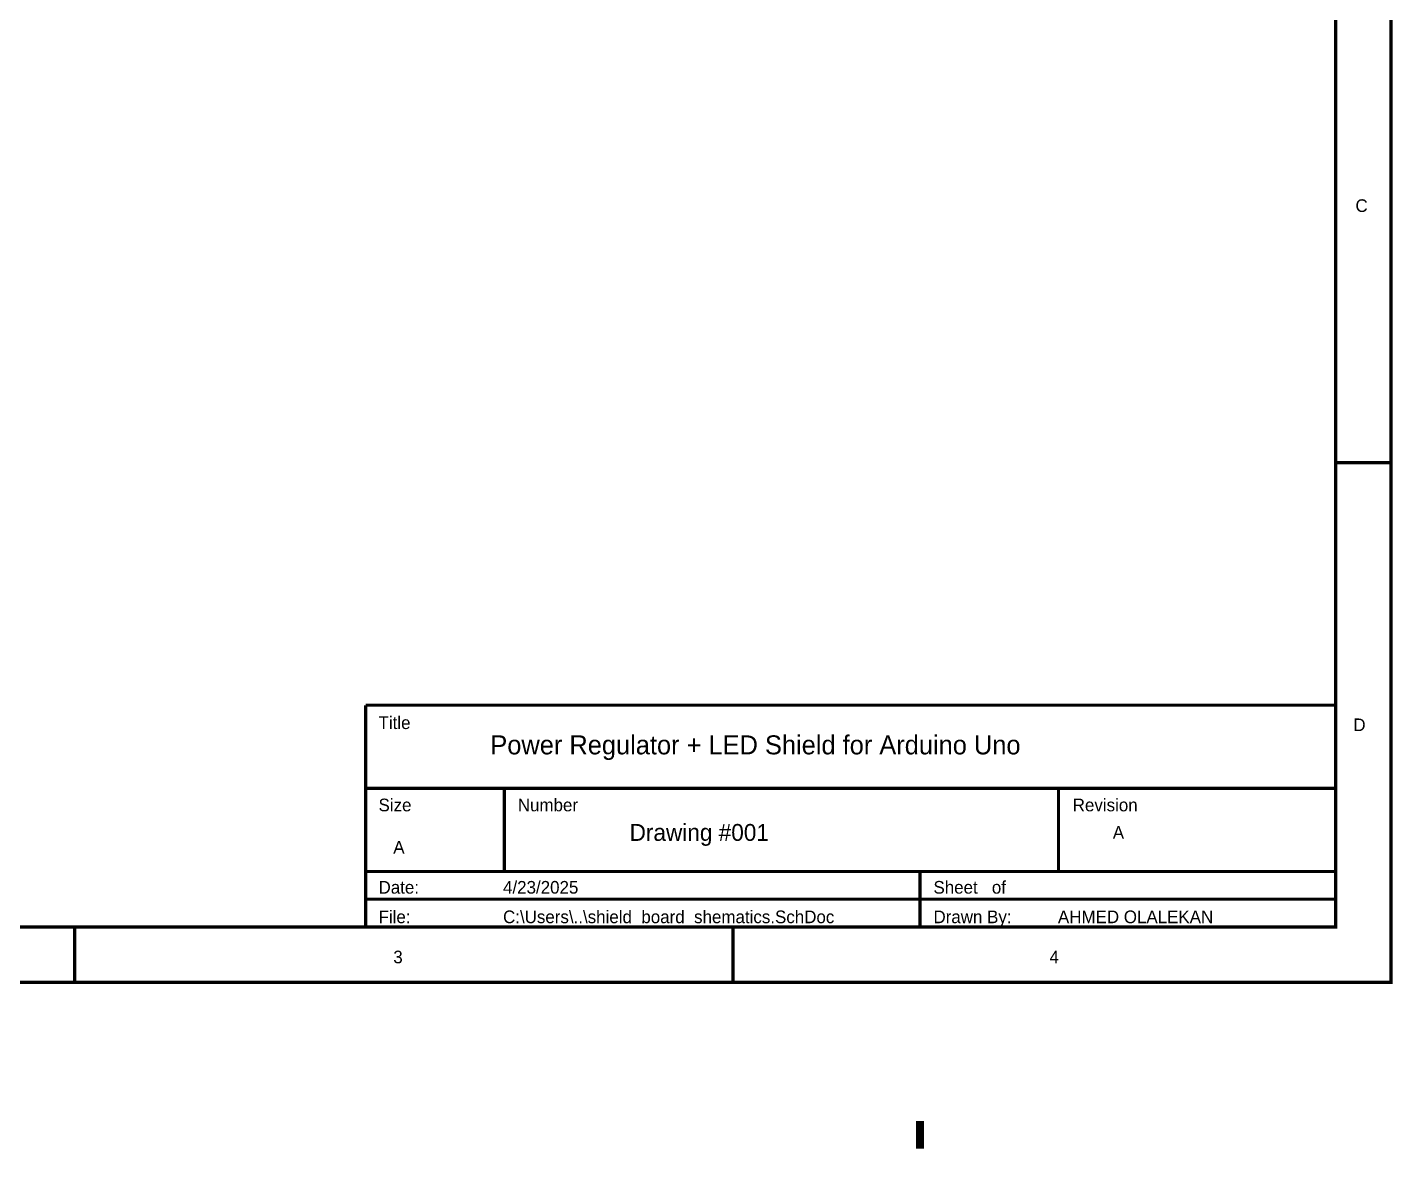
# Model space of a CAD drawing. Header units: inches. Extents: x 0 to 9.5, y -0.61 to 7.51.
# Drawn here: x 4.579 to 9.505, y -0.615 to 3.446 of the extents above; entities that cross this region are included whole.
import ezdxf

# ---------------------------------------------------------------- set-up
doc = ezdxf.new("R2010")
doc.units = ezdxf.units.IN
doc.header["$MEASUREMENT"] = 0
doc.layers.add('Sheet', color=255, linetype='Continuous')

msp = doc.modelspace()

# ---------------------------------------------------------------- linework, layer by layer
at = {"layer": 'Sheet'}
for points, const_width in [([(0.0014, 7.5), (9.499, 7.5), (9.499, 0), (0.0014, 0), (0.0014, 7.5)], 0.0118), ([(0.0014, 7.5), (0.0014, 0), (9.499, 0), (9.499, 7.5), (0.0014, 7.5), (0.0014, 7.5)], 0.0039), ([(0.2012, 7.2997), (9.2992, 7.2997), (9.2992, 0.1999), (0.2012, 0.1999), (0.2012, 7.2997)], 0.0118), ([(0.2012, 7.2997), (0.2012, 0.1999), (9.2992, 0.1999), (9.2992, 7.2997), (0.2012, 7.2997), (0.2012, 7.2997)], 0.0039)]:
    msp.add_lwpolyline(points, close=True, dxfattribs=dict(at, const_width=const_width))
for points, const_width in [([(9.499, 1.875), (9.2992, 1.875)], 0.0118), ([(5.8, 0.9998), (9.2992, 0.9998)], 0.0118), ([(5.8, 0.9998), (5.8, 0.1999)], 0.0118), ([(5.8, 0.6996), (9.2992, 0.6996)], 0.0118), ([(6.3, 0.6996), (6.3, 0.3997)], 0.0118), ([(8.2992, 0.6996), (8.2992, 0.3997)], 0.0118), ([(5.8, 0.3997), (9.2992, 0.3997)], 0.0118), ([(7.7996, 0.3997), (7.7996, 0.1999)], 0.0118), ([(5.8, 0.2998), (9.2992, 0.2998)], 0.0118), ([(4.75, 0), (4.75, 0.1999)], 0.0118), ([(7.1245, 0), (7.1245, 0.1999)], 0.0118), ([(9.499, 0), (9.499, 0.1999)], 0.0118), ([(7.7996, -0.5002), (7.7996, -0.6001)], 0.0295)]:
    msp.add_lwpolyline(points, dxfattribs=dict(at, const_width=const_width))

# ---------------------------------------------------------------- texts
for s, height, p in [('C', 0.0457, (9.3706, 2.7792)), ('Title', 0.04569, (5.8462, 0.9137)), ('D', 0.0457, (9.363, 0.9061)), ('Power Regulator + LED Shield for Arduino Uno', 0.068528, (6.2496, 0.8223)), ('Size', 0.04569, (5.8462, 0.6168)), ('Number', 0.04569, (6.3486, 0.6168)), ('Revision', 0.04569, (8.3506, 0.6168)), ('Drawing #001', 0.060914, (6.752, 0.5102)), ('A', 0.0457, (8.4952, 0.5178)), ('A', 0.0457, (5.8994, 0.4645)), ('Date:', 0.04569, (5.8462, 0.3198)), ('4/23/2025', 0.04569, (6.2953, 0.3198)), ('Sheet   of', 0.04569, (7.8482, 0.3198)), ('File:', 0.04569, (5.8462, 0.2132)), ('C:\\Users\\..\\shield_board_shematics.SchDoc', 0.045685, (6.2953, 0.2132)), ('Drawn By:', 0.04569, (7.8482, 0.2132)), ('AHMED OLALEKAN', 0.045685, (8.2973, 0.2132)), ('3', 0.0457, (5.8994, 0.0685)), ('4', 0.0457, (8.2668, 0.0685))]:
    msp.add_text(s, height=height, dxfattribs=at).set_placement(p)

doc.saveas('drawing.dxf')
